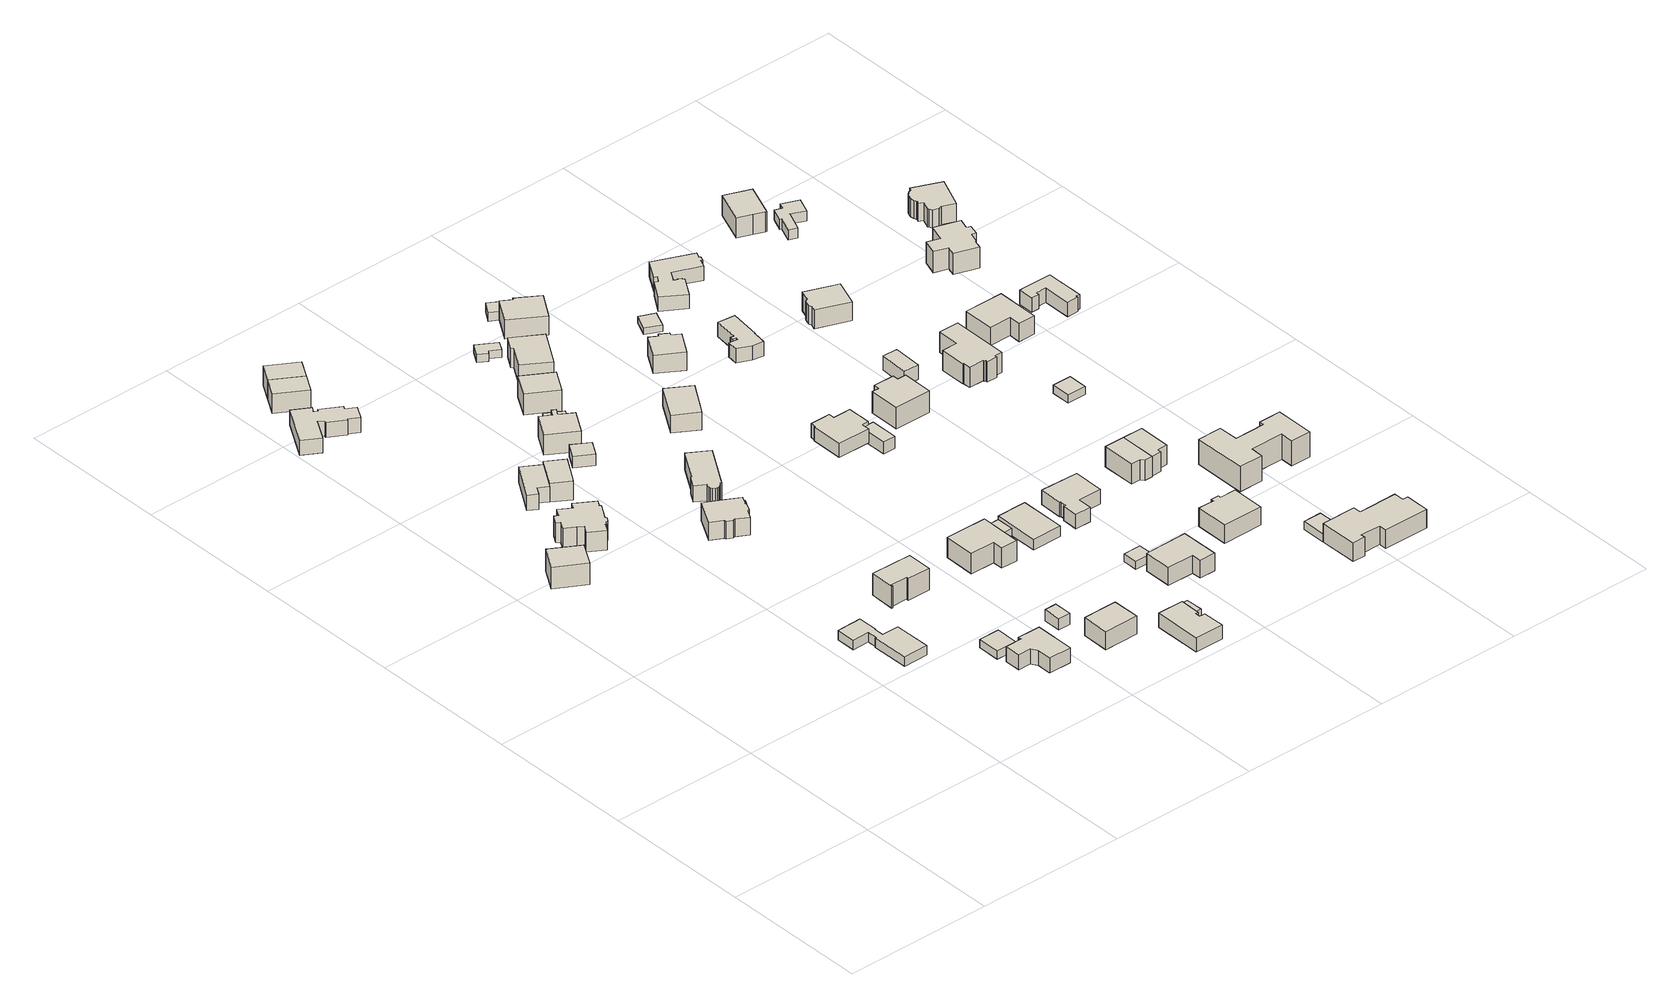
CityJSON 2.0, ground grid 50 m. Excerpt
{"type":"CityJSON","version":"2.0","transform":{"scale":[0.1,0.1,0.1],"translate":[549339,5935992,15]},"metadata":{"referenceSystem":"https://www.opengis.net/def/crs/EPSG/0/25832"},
"CityObjects":{
"building1":{"type":"Building","attributes":{"Gemeindeschluessel":"02200227","Geometrietyp2DReferenz":"3000","BezugspunktDach":"2000","function":"31001_1010","measuredHeight":9.89,"storeysAboveGround":1},"address":[{"country":"Germany","locality":"Hamburg","thoroughfareNumber":"40","thoroughfareName":"Horandstieg","postcode":"22559"}],"geometry":[{"type":"Solid","lod":"1","boundaries":[[[[0,1,2,3]],[[4,5,6,7]],[[2,4,7,3]],[[1,5,4,2]],[[0,6,5,1]],[[3,7,6,0]]]]}]},
"building2":{"type":"Building","attributes":{"Gemeindeschluessel":"02200227","Geometrietyp2DReferenz":"3000","BezugspunktDach":"2000","function":"31001_1010","measuredHeight":4.08,"storeysAboveGround":1},"address":[{"country":"Germany","locality":"Hamburg","thoroughfareNumber":"293","thoroughfareName":"Tinsdaler Kirchenweg","postcode":"22559"}],"geometry":[{"type":"Solid","lod":"1","boundaries":[[[[8,9,10,11,12,13,14,15,16,17,18,19]],[[20,21,22,23,24,25,26,27,28,29,30,31]],[[18,20,31,19]],[[17,21,20,18]],[[16,22,21,17]],[[15,23,22,16]],[[14,24,23,15]],[[13,25,24,14]],[[12,26,25,13]],[[11,27,26,12]],[[10,28,27,11]],[[9,29,28,10]],[[8,30,29,9]],[[19,31,30,8]]]]}]},
"building3":{"type":"Building","attributes":{"Gemeindeschluessel":"02200227","Geometrietyp2DReferenz":"3000","BezugspunktDach":"2000","function":"31001_1010","measuredHeight":8.85,"storeysAboveGround":1},"address":[{"country":"Germany","locality":"Hamburg","thoroughfareNumber":"38","thoroughfareName":"Horandstieg","postcode":"22559"}],"geometry":[{"type":"Solid","lod":"1","boundaries":[[[[32,33,34,35,36,37,38,39,40,41,42,43,44,45,46,47,48,49,50,51,52]],[[53,54,55,56,57,58,59,60,61,62,63,64,65,66,67,68,69,70,71,72,73]],[[51,53,73,52]],[[50,54,53,51]],[[49,55,54,50]],[[48,56,55,49]],[[47,57,56,48]],[[46,58,57,47]],[[45,59,58,46]],[[44,60,59,45]],[[43,61,60,44]],[[42,62,61,43]],[[41,63,62,42]],[[40,64,63,41]],[[39,65,64,40]],[[38,66,65,39]],[[37,67,66,38]],[[36,68,67,37]],[[35,69,68,36]],[[34,70,69,35]],[[33,71,70,34]],[[32,72,71,33]],[[52,73,72,32]]]]}]},
"building4":{"type":"Building","attributes":{"Gemeindeschluessel":"02200227","Geometrietyp2DReferenz":"3000","BezugspunktDach":"2000","function":"31001_1100","measuredHeight":6.31,"storeysAboveGround":1},"address":[{"country":"Germany","locality":"Hamburg","thoroughfareNumber":"12","thoroughfareName":"Hildeweg","postcode":"22559"}],"geometry":[{"type":"Solid","lod":"1","boundaries":[[[[74,75,76,77,78,79,80,81,82,83,84,85,86,87,88,89]],[[90,91,92,93,94,95,96,97,98,99,100,101,102,103,104,105]],[[88,90,105,89]],[[87,91,90,88]],[[86,92,91,87]],[[85,93,92,86]],[[84,94,93,85]],[[83,95,94,84]],[[82,96,95,83]],[[81,97,96,82]],[[80,98,97,81]],[[79,99,98,80]],[[78,100,99,79]],[[77,101,100,78]],[[76,102,101,77]],[[75,103,102,76]],[[74,104,103,75]],[[89,105,104,74]]]]}]},
"building5":{"type":"Building","attributes":{"Gemeindeschluessel":"02200227","Geometrietyp2DReferenz":"3000","BezugspunktDach":"2000","function":"31001_1010","measuredHeight":8.69,"storeysAboveGround":1},"address":[{"country":"Germany","locality":"Hamburg","thoroughfareNumber":"36b","thoroughfareName":"Horandstieg","postcode":"22559"}],"geometry":[{"type":"Solid","lod":"1","boundaries":[[[[106,107,108,109,110,111]],[[112,113,114,115,116,117]],[[110,112,117,111]],[[109,113,112,110]],[[108,114,113,109]],[[107,115,114,108]],[[106,116,115,107]],[[111,117,116,106]]]]}]},
"building6":{"type":"Building","attributes":{"Gemeindeschluessel":"02200227","Geometrietyp2DReferenz":"3000","BezugspunktDach":"2000","function":"31001_1010","measuredHeight":8.95,"storeysAboveGround":1},"address":[{"country":"Germany","locality":"Hamburg","thoroughfareNumber":"14a","thoroughfareName":"Hildeweg","postcode":"22559"}],"geometry":[{"type":"Solid","lod":"1","boundaries":[[[[118,119,120,121]],[[122,123,124,125]],[[120,122,125,121]],[[119,123,122,120]],[[118,124,123,119]],[[121,125,124,118]]]]}]},
"building7":{"type":"Building","attributes":{"Gemeindeschluessel":"02200227","Geometrietyp2DReferenz":"3000","BezugspunktDach":"2000","function":"31001_1010","measuredHeight":8.53,"storeysAboveGround":1},"address":[{"country":"Germany","locality":"Hamburg","thoroughfareNumber":"36a","thoroughfareName":"Horandstieg","postcode":"22559"}],"geometry":[{"type":"Solid","lod":"1","boundaries":[[[[126,127,128,129]],[[130,131,132,133]],[[128,130,133,129]],[[127,131,130,128]],[[126,132,131,127]],[[129,133,132,126]]]]}]},
"building8":{"type":"Building","attributes":{"Gemeindeschluessel":"02200227","Geometrietyp2DReferenz":"3000","BezugspunktDach":"2000","function":"31001_1100","measuredHeight":6.14,"storeysAboveGround":1},"address":[{"country":"Germany","locality":"Hamburg","thoroughfareNumber":"291b","thoroughfareName":"Tinsdaler Kirchenweg","postcode":"22559"}],"geometry":[{"type":"Solid","lod":"1","boundaries":[[[[134,135,136,137,138,139,140,141,142]],[[143,144,145,146,147,148,149,150,151]],[[141,143,151,142]],[[140,144,143,141]],[[139,145,144,140]],[[138,146,145,139]],[[137,147,146,138]],[[136,148,147,137]],[[135,149,148,136]],[[134,150,149,135]],[[142,151,150,134]]]]}]},
"building9":{"type":"Building","attributes":{"Gemeindeschluessel":"02200227","Geometrietyp2DReferenz":"3000","BezugspunktDach":"2000","function":"31001_2460","measuredHeight":2.75,"storeysAboveGround":1},"address":[{"country":"Germany","locality":"Hamburg","thoroughfareName":"Tinsdaler Kirchenweg","postcode":"22559"}],"geometry":[{"type":"Solid","lod":"1","boundaries":[[[[152,153,154,155]],[[156,157,158,159]],[[154,156,159,155]],[[153,157,156,154]],[[152,158,157,153]],[[155,159,158,152]]]]}]},
"building10":{"type":"Building","attributes":{"Gemeindeschluessel":"02200227","Geometrietyp2DReferenz":"3000","BezugspunktDach":"2000","function":"31001_1010","measuredHeight":9.01,"storeysAboveGround":1},"address":[{"country":"Germany","locality":"Hamburg","thoroughfareNumber":"14b","thoroughfareName":"Hildeweg","postcode":"22559"}],"geometry":[{"type":"Solid","lod":"1","boundaries":[[[[160,161,162,163]],[[125,124,164,165]],[[162,125,165,163]],[[161,124,125,162]],[[160,164,124,161]],[[163,165,164,160]]]]}]},
"building11":{"type":"Building","attributes":{"Gemeindeschluessel":"02200227","Geometrietyp2DReferenz":"3000","BezugspunktDach":"2000","function":"31001_1100","measuredHeight":8.12,"storeysAboveGround":1},"address":[{"country":"Germany","locality":"Hamburg","thoroughfareNumber":"41","thoroughfareName":"Horandstieg","postcode":"22559"}],"geometry":[{"type":"Solid","lod":"1","boundaries":[[[[166,167,168,169,170,171,172,173,174,175,176,177,178,179]],[[180,181,182,183,184,185,186,187,188,189,190,191,192,193]],[[178,180,193,179]],[[177,181,180,178]],[[176,182,181,177]],[[175,183,182,176]],[[174,184,183,175]],[[173,185,184,174]],[[172,186,185,173]],[[171,187,186,172]],[[170,188,187,171]],[[169,189,188,170]],[[168,190,189,169]],[[167,191,190,168]],[[166,192,191,167]],[[179,193,192,166]]]]}]},
"building12":{"type":"Building","attributes":{"Gemeindeschluessel":"02200227","Geometrietyp2DReferenz":"3000","BezugspunktDach":"2000","function":"31001_1010","measuredHeight":9.55,"storeysAboveGround":1},"address":[{"country":"Germany","locality":"Hamburg","thoroughfareNumber":"291","thoroughfareName":"Tinsdaler Kirchenweg","postcode":"22559"}],"geometry":[{"type":"Solid","lod":"1","boundaries":[[[[194,195,196,197,198,199,200,201]],[[202,203,204,205,206,207,208,209]],[[200,202,209,201]],[[199,203,202,200]],[[198,204,203,199]],[[197,205,204,198]],[[196,206,205,197]],[[195,207,206,196]],[[194,208,207,195]],[[201,209,208,194]]]]}]},
"building13":{"type":"Building","attributes":{"Gemeindeschluessel":"02200227","Geometrietyp2DReferenz":"3000","BezugspunktDach":"2000","function":"31001_2460","measuredHeight":5.37,"storeysAboveGround":1},"address":[{"country":"Germany","locality":"Hamburg","thoroughfareName":"Horandstieg","postcode":"22559"}],"geometry":[{"type":"Solid","lod":"1","boundaries":[[[[210,211,212,213]],[[214,215,216,217]],[[212,214,217,213]],[[211,215,214,212]],[[210,216,215,211]],[[213,217,216,210]]]]}]},
"building14":{"type":"Building","attributes":{"Gemeindeschluessel":"02200227","Geometrietyp2DReferenz":"3000","BezugspunktDach":"2000","function":"31001_2460","measuredHeight":2.84,"storeysAboveGround":1},"address":[{"country":"Germany","locality":"Hamburg","thoroughfareName":"Horandstieg","postcode":"22559"}],"geometry":[{"type":"Solid","lod":"1","boundaries":[[[[218,219,220,221,222,223]],[[224,225,226,227,228,229]],[[222,224,229,223]],[[221,225,224,222]],[[220,226,225,221]],[[219,227,226,220]],[[218,228,227,219]],[[223,229,228,218]]]]}]},
"building15":{"type":"Building","attributes":{"Gemeindeschluessel":"02200227","Geometrietyp2DReferenz":"3000","BezugspunktDach":"2000","function":"31001_1010","measuredHeight":7.74,"storeysAboveGround":1},"address":[{"country":"Germany","locality":"Hamburg","thoroughfareNumber":"34","thoroughfareName":"Horandstieg","postcode":"22559"}],"geometry":[{"type":"Solid","lod":"1","boundaries":[[[[230,231,232,233,234,235,236,237]],[[238,239,240,241,242,243,244,245]],[[236,238,245,237]],[[235,239,238,236]],[[234,240,239,235]],[[233,241,240,234]],[[232,242,241,233]],[[231,243,242,232]],[[230,244,243,231]],[[237,245,244,230]]]]}]},
"building16":{"type":"Building","attributes":{"Gemeindeschluessel":"02200227","Geometrietyp2DReferenz":"3000","BezugspunktDach":"2000","function":"31001_2460","measuredHeight":4.93,"storeysAboveGround":1},"address":[{"country":"Germany","locality":"Hamburg","thoroughfareName":"Tinsdaler Kirchenweg","postcode":"22559"}],"geometry":[{"type":"Solid","lod":"1","boundaries":[[[[246,247,248,249]],[[250,251,252,253]],[[248,250,253,249]],[[247,251,250,248]],[[246,252,251,247]],[[249,253,252,246]]]]}]},
"building17":{"type":"Building","attributes":{"Gemeindeschluessel":"02200227","Geometrietyp2DReferenz":"3000","BezugspunktDach":"2000","function":"31001_1010","measuredHeight":8.73,"storeysAboveGround":1},"address":[{"country":"Germany","locality":"Hamburg","thoroughfareNumber":"289a","thoroughfareName":"Tinsdaler Kirchenweg","postcode":"22559"}],"geometry":[{"type":"Solid","lod":"1","boundaries":[[[[254,255,256,257]],[[258,259,260,261]],[[256,258,261,257]],[[255,259,258,256]],[[254,260,259,255]],[[257,261,260,254]]]]}]},
"building18":{"type":"Building","attributes":{"Gemeindeschluessel":"02200227","Geometrietyp2DReferenz":"3000","BezugspunktDach":"2000","function":"31001_1010","measuredHeight":7.49,"storeysAboveGround":1},"address":[{"country":"Germany","locality":"Hamburg","thoroughfareNumber":"39","thoroughfareName":"Horandstieg","postcode":"22559"}],"geometry":[{"type":"Solid","lod":"1","boundaries":[[[[262,263,264,265,266,267,268,269,270,271,272,273,274,275,276,277,278]],[[279,280,281,282,283,284,285,286,287,288,289,290,291,292,293,294,295]],[[277,279,295,278]],[[276,280,279,277]],[[275,281,280,276]],[[274,282,281,275]],[[273,283,282,274]],[[272,284,283,273]],[[271,285,284,272]],[[270,286,285,271]],[[269,287,286,270]],[[268,288,287,269]],[[267,289,288,268]],[[266,290,289,267]],[[265,291,290,266]],[[264,292,291,265]],[[263,293,292,264]],[[262,294,293,263]],[[278,295,294,262]]]]}]},
"building19":{"type":"Building","attributes":{"Gemeindeschluessel":"02200227","Geometrietyp2DReferenz":"3000","BezugspunktDach":"2000","function":"31001_2460","measuredHeight":2.82,"storeysAboveGround":1},"address":[{"country":"Germany","locality":"Hamburg","thoroughfareName":"Horandstieg","postcode":"22559"}],"geometry":[{"type":"Solid","lod":"1","boundaries":[[[[296,297,298,299]],[[300,301,302,303]],[[298,300,303,299]],[[297,301,300,298]],[[296,302,301,297]],[[299,303,302,296]]]]}]},
"building20":{"type":"Building","attributes":{"Gemeindeschluessel":"02200227","Geometrietyp2DReferenz":"3000","BezugspunktDach":"2000","function":"31001_1010","measuredHeight":9.46,"storeysAboveGround":1},"address":[{"country":"Germany","locality":"Hamburg","thoroughfareNumber":"32","thoroughfareName":"Horandstieg","postcode":"22559"}],"geometry":[{"type":"Solid","lod":"1","boundaries":[[[[304,305,306,307]],[[308,309,310,311]],[[306,308,311,307]],[[305,309,308,306]],[[304,310,309,305]],[[307,311,310,304]]]]}]},
"building21":{"type":"Building","attributes":{"Gemeindeschluessel":"02200227","Geometrietyp2DReferenz":"3000","BezugspunktDach":"2000","function":"31001_1010","measuredHeight":6.3,"storeysAboveGround":1},"address":[{"country":"Germany","locality":"Hamburg","thoroughfareNumber":"287","thoroughfareName":"Tinsdaler Kirchenweg","postcode":"22559"}],"geometry":[{"type":"Solid","lod":"1","boundaries":[[[[312,313,314,315,316,317,318,319]],[[320,321,322,323,324,325,326,327]],[[318,320,327,319]],[[317,321,320,318]],[[316,322,321,317]],[[315,323,322,316]],[[314,324,323,315]],[[313,325,324,314]],[[312,326,325,313]],[[319,327,326,312]]]]}]},
"building22":{"type":"Building","attributes":{"Gemeindeschluessel":"02200227","Geometrietyp2DReferenz":"3000","BezugspunktDach":"2000","function":"31001_1010","measuredHeight":8.68,"storeysAboveGround":1},"address":[{"country":"Germany","locality":"Hamburg","thoroughfareNumber":"289","thoroughfareName":"Tinsdaler Kirchenweg","postcode":"22559"}],"geometry":[{"type":"Solid","lod":"1","boundaries":[[[[328,329,330,331,332,333]],[[334,335,336,337,338,339]],[[332,334,339,333]],[[331,335,334,332]],[[330,336,335,331]],[[329,337,336,330]],[[328,338,337,329]],[[333,339,338,328]]]]}]},
"building23":{"type":"Building","attributes":{"Geometrietyp2DReferenz":"3000","Gemeindeschluessel":"02200227","BezugspunktDach":"2000","function":"31001_2460","measuredHeight":2.36,"storeysAboveGround":1},"address":[{"country":"Germany","locality":"Hamburg","thoroughfareName":"Tinsdaler Kirchenweg","postcode":"22559"}],"geometry":[{"type":"Solid","lod":"1","boundaries":[[[[340,341,342,343]],[[344,345,346,347]],[[342,344,347,343]],[[341,345,344,342]],[[340,346,345,341]],[[343,347,346,340]]]]}]},
"building24":{"type":"Building","attributes":{"Gemeindeschluessel":"02200227","Geometrietyp2DReferenz":"3000","BezugspunktDach":"2000","function":"31001_2460","measuredHeight":2.72,"storeysAboveGround":1},"address":[{"country":"Germany","locality":"Hamburg","thoroughfareName":"Horandstieg","postcode":"22559"}],"geometry":[{"type":"Solid","lod":"1","boundaries":[[[[348,349,350,351,352,353]],[[354,355,356,357,358,359]],[[352,354,359,353]],[[351,355,354,352]],[[350,356,355,351]],[[349,357,356,350]],[[348,358,357,349]],[[353,359,358,348]]]]}]},
"building25":{"type":"Building","attributes":{"Gemeindeschluessel":"02200227","Geometrietyp2DReferenz":"3000","BezugspunktDach":"2000","function":"31001_1010","measuredHeight":8.46,"storeysAboveGround":1},"address":[{"country":"Germany","locality":"Hamburg","thoroughfareNumber":"30","thoroughfareName":"Horandstieg","postcode":"22559"}],"geometry":[{"type":"Solid","lod":"1","boundaries":[[[[360,361,362,363,364,365]],[[366,367,368,369,370,371]],[[364,366,371,365]],[[363,367,366,364]],[[362,368,367,363]],[[361,369,368,362]],[[360,370,369,361]],[[365,371,370,360]]]]}]},
"building26":{"type":"Building","attributes":{"Gemeindeschluessel":"02200227","Geometrietyp2DReferenz":"3000","BezugspunktDach":"2000","function":"31001_1010","measuredHeight":6.75,"storeysAboveGround":2},"address":[{"country":"Germany","locality":"Hamburg","thoroughfareNumber":"35","thoroughfareName":"Horandstieg","postcode":"22559"}],"geometry":[{"type":"Solid","lod":"1","boundaries":[[[[372,373,374,375]],[[376,377,378,379]],[[374,376,379,375]],[[373,377,376,374]],[[372,378,377,373]],[[375,379,378,372]]]]}]},
"building27":{"type":"Building","attributes":{"Gemeindeschluessel":"02200227","Geometrietyp2DReferenz":"3000","BezugspunktDach":"2000","function":"31001_2460","measuredHeight":2.38,"storeysAboveGround":1},"address":[{"country":"Germany","locality":"Hamburg","thoroughfareName":"Tinsdaler Kirchenweg","postcode":"22559"}],"geometry":[{"type":"Solid","lod":"1","boundaries":[[[[380,381,382,383]],[[384,385,386,387]],[[382,384,387,383]],[[381,385,384,382]],[[380,386,385,381]],[[383,387,386,380]]]]}]},
"building28":{"type":"Building","attributes":{"Gemeindeschluessel":"02200227","Geometrietyp2DReferenz":"3000","BezugspunktDach":"2000","function":"31001_1010","measuredHeight":3.69,"storeysAboveGround":1},"address":[{"country":"Germany","locality":"Hamburg","thoroughfareNumber":"287a","thoroughfareName":"Tinsdaler Kirchenweg","postcode":"22559"}],"geometry":[{"type":"Solid","lod":"1","boundaries":[[[[388,389,390,391]],[[392,393,394,395]],[[390,392,395,391]],[[389,393,392,390]],[[388,394,393,389]],[[391,395,394,388]]]]}]},
"building29":{"type":"Building","attributes":{"Gemeindeschluessel":"02200227","Geometrietyp2DReferenz":"3000","BezugspunktDach":"2000","function":"31001_2460","measuredHeight":2.63,"storeysAboveGround":1},"address":[{"country":"Germany","locality":"Hamburg","thoroughfareName":"Tinsdaler Kirchenweg","postcode":"22559"}],"geometry":[{"type":"Solid","lod":"1","boundaries":[[[[396,397,398,399]],[[400,401,402,403]],[[398,400,403,399]],[[397,401,400,398]],[[396,402,401,397]],[[399,403,402,396]]]]}]},
"building30":{"type":"Building","attributes":{"Gemeindeschluessel":"02200227","Geometrietyp2DReferenz":"3000","BezugspunktDach":"2000","function":"31001_1010","measuredHeight":7.88,"storeysAboveGround":1},"address":[{"country":"Germany","locality":"Hamburg","thoroughfareNumber":"285","thoroughfareName":"Tinsdaler Kirchenweg","postcode":"22559"}],"geometry":[{"type":"Solid","lod":"1","boundaries":[[[[404,405,406,407,408,409]],[[410,411,412,413,414,415]],[[408,410,415,409]],[[407,411,410,408]],[[406,412,411,407]],[[405,413,412,406]],[[404,414,413,405]],[[409,415,414,404]]]]}]},
"building31":{"type":"Building","attributes":{"Gemeindeschluessel":"02200227","Geometrietyp2DReferenz":"3000","BezugspunktDach":"2000","function":"31001_1100","measuredHeight":8.73,"storeysAboveGround":1},"address":[{"country":"Germany","locality":"Hamburg","thoroughfareNumber":"28","thoroughfareName":"Horandstieg","postcode":"22559"}],"geometry":[{"type":"Solid","lod":"1","boundaries":[[[[416,417,418,419,420,421]],[[422,423,424,425,426,427]],[[420,422,427,421]],[[419,423,422,420]],[[418,424,423,419]],[[417,425,424,418]],[[416,426,425,417]],[[421,427,426,416]]]]}]},
"building32":{"type":"Building","attributes":{"Gemeindeschluessel":"02200227","Geometrietyp2DReferenz":"3000","BezugspunktDach":"2000","function":"31001_2460","measuredHeight":3.37,"storeysAboveGround":1},"address":[{"country":"Germany","locality":"Hamburg","thoroughfareName":"Horandstieg","postcode":"22559"}],"geometry":[{"type":"Solid","lod":"1","boundaries":[[[[428,429,430,431,432,433]],[[434,435,436,437,438,439]],[[432,434,439,433]],[[431,435,434,432]],[[430,436,435,431]],[[429,437,436,430]],[[428,438,437,429]],[[433,439,438,428]]]]}]},
"building33":{"type":"Building","attributes":{"Gemeindeschluessel":"02200227","Geometrietyp2DReferenz":"3000","BezugspunktDach":"2000","function":"31001_1100","measuredHeight":6.71,"storeysAboveGround":1},"address":[{"country":"Germany","locality":"Hamburg","thoroughfareNumber":"286","thoroughfareName":"Tinsdaler Kirchenweg","postcode":"22559"}],"geometry":[{"type":"Solid","lod":"1","boundaries":[[[[440,441,442,443,444,445,446,447,448,449]],[[450,451,452,453,454,455,456,457,458,459]],[[448,450,459,449]],[[447,451,450,448]],[[446,452,451,447]],[[445,453,452,446]],[[444,454,453,445]],[[443,455,454,444]],[[442,456,455,443]],[[441,457,456,442]],[[440,458,457,441]],[[449,459,458,440]]]]}]},
"building34":{"type":"Building","attributes":{"Gemeindeschluessel":"02200227","Geometrietyp2DReferenz":"3000","BezugspunktDach":"2000","function":"31001_2460","measuredHeight":4.21,"storeysAboveGround":1},"address":[{"country":"Germany","locality":"Hamburg","thoroughfareName":"Tinsdaler Kirchenweg","postcode":"22559"}],"geometry":[{"type":"Solid","lod":"1","boundaries":[[[[460,461,462,463,464]],[[465,466,467,468,469]],[[463,465,469,464]],[[462,466,465,463]],[[461,467,466,462]],[[460,468,467,461]],[[464,469,468,460]]]]}]},
"building35":{"type":"Building","attributes":{"Gemeindeschluessel":"02200227","Geometrietyp2DReferenz":"3000","BezugspunktDach":"2000","function":"31001_1010","measuredHeight":8.55,"storeysAboveGround":1},"address":[{"country":"Germany","locality":"Hamburg","thoroughfareNumber":"33a","thoroughfareName":"Horandstieg","postcode":"22559"}],"geometry":[{"type":"Solid","lod":"1","boundaries":[[[[470,471,472,473,474,475,476,477]],[[478,479,480,481,482,483,484,485]],[[476,478,485,477]],[[475,479,478,476]],[[474,480,479,475]],[[473,481,480,474]],[[472,482,481,473]],[[471,483,482,472]],[[470,484,483,471]],[[477,485,484,470]]]]}]},
"building36":{"type":"Building","attributes":{"Gemeindeschluessel":"02200227","Geometrietyp2DReferenz":"3000","BezugspunktDach":"2000","function":"31001_1010","measuredHeight":6.58,"storeysAboveGround":2},"address":[{"country":"Germany","locality":"Hamburg","thoroughfareNumber":"285a","thoroughfareName":"Tinsdaler Kirchenweg","postcode":"22559"}],"geometry":[{"type":"Solid","lod":"1","boundaries":[[[[486,487,488,489,490,491,492,493,494,495]],[[496,497,498,499,500,501,502,503,504,505]],[[494,496,505,495]],[[493,497,496,494]],[[492,498,497,493]],[[491,499,498,492]],[[490,500,499,491]],[[489,501,500,490]],[[488,502,501,489]],[[487,503,502,488]],[[486,504,503,487]],[[495,505,504,486]]]]}]},
"building37":{"type":"Building","attributes":{"Gemeindeschluessel":"02200227","Geometrietyp2DReferenz":"3000","BezugspunktDach":"2000","function":"31001_2460","measuredHeight":2.31,"storeysAboveGround":1},"address":[{"country":"Germany","locality":"Hamburg","thoroughfareName":"Horandstieg","postcode":"22559"}],"geometry":[{"type":"Solid","lod":"1","boundaries":[[[[506,507,508,509]],[[510,511,512,513]],[[508,510,513,509]],[[507,511,510,508]],[[506,512,511,507]],[[509,513,512,506]]]]}]},
"building38":{"type":"Building","attributes":{"Gemeindeschluessel":"02200227","Geometrietyp2DReferenz":"3000","BezugspunktDach":"2000","function":"31001_1010","measuredHeight":9.5,"storeysAboveGround":1},"address":[{"country":"Germany","locality":"Hamburg","thoroughfareNumber":"284","thoroughfareName":"Tinsdaler Kirchenweg","postcode":"22559"}],"geometry":[{"type":"Solid","lod":"1","boundaries":[[[[514,515,516,517,518,519,520,521]],[[522,523,524,525,526,527,528,529]],[[520,522,529,521]],[[519,523,522,520]],[[518,524,523,519]],[[517,525,524,518]],[[516,526,525,517]],[[515,527,526,516]],[[514,528,527,515]],[[521,529,528,514]]]]}]},
"building39":{"type":"Building","attributes":{"Gemeindeschluessel":"02200227","Geometrietyp2DReferenz":"3000","BezugspunktDach":"2000","function":"31001_1010","measuredHeight":9.15,"storeysAboveGround":1},"address":[{"country":"Germany","locality":"Hamburg","thoroughfareNumber":"283c","thoroughfareName":"Tinsdaler Kirchenweg","postcode":"22559"}],"geometry":[{"type":"Solid","lod":"1","boundaries":[[[[530,531,532,533,534,535,536,537]],[[538,539,540,541,542,543,544,545]],[[536,538,545,537]],[[535,539,538,536]],[[534,540,539,535]],[[533,541,540,534]],[[532,542,541,533]],[[531,543,542,532]],[[530,544,543,531]],[[537,545,544,530]]]]}]},
"building40":{"type":"Building","attributes":{"Gemeindeschluessel":"02200227","Geometrietyp2DReferenz":"3000","BezugspunktDach":"2000","function":"31001_1010","measuredHeight":6.55,"storeysAboveGround":1},"address":[{"country":"Germany","locality":"Hamburg","thoroughfareNumber":"33","thoroughfareName":"Horandstieg","postcode":"22559"}],"geometry":[{"type":"Solid","lod":"1","boundaries":[[[[546,547,548,549,550,551,552,553,554,555,556,557,558]],[[559,560,561,562,563,564,565,566,567,568,569,570,571]],[[557,559,571,558]],[[556,560,559,557]],[[555,561,560,556]],[[554,562,561,555]],[[553,563,562,554]],[[552,564,563,553]],[[551,565,564,552]],[[550,566,565,551]],[[549,567,566,550]],[[548,568,567,549]],[[547,569,568,548]],[[546,570,569,547]],[[558,571,570,546]]]]}]},
"building41":{"type":"Building","attributes":{"Gemeindeschluessel":"02200227","Geometrietyp2DReferenz":"3000","BezugspunktDach":"2000","function":"31001_1010","measuredHeight":9.9,"storeysAboveGround":1},"address":[{"country":"Germany","locality":"Hamburg","thoroughfareNumber":"283b","thoroughfareName":"Tinsdaler Kirchenweg","postcode":"22559"}],"geometry":[{"type":"Solid","lod":"1","boundaries":[[[[572,573,574,575,576,577]],[[578,579,580,581,582,583]],[[576,578,583,577]],[[575,579,578,576]],[[574,580,579,575]],[[573,581,580,574]],[[572,582,581,573]],[[577,583,582,572]]]]}]},
"building42":{"type":"Building","attributes":{"Gemeindeschluessel":"02200227","Geometrietyp2DReferenz":"3000","BezugspunktDach":"2000","function":"31001_2460","measuredHeight":2.81,"storeysAboveGround":1},"address":[{"country":"Germany","locality":"Hamburg","thoroughfareName":"Tinsdaler Kirchenweg","postcode":"22559"}],"geometry":[{"type":"Solid","lod":"1","boundaries":[[[[584,585,586,587]],[[588,589,590,591]],[[586,588,591,587]],[[585,589,588,586]],[[584,590,589,585]],[[587,591,590,584]]]]}]},
"building43":{"type":"Building","attributes":{"Gemeindeschluessel":"02200227","Geometrietyp2DReferenz":"3000","BezugspunktDach":"2000","function":"31001_1010","measuredHeight":9.69,"storeysAboveGround":1},"address":[{"country":"Germany","locality":"Hamburg","thoroughfareNumber":"283a","thoroughfareName":"Tinsdaler Kirchenweg","postcode":"22559"}],"geometry":[{"type":"Solid","lod":"1","boundaries":[[[[592,593,594,595,596,597]],[[598,599,600,601,581,580]],[[596,598,580,597]],[[595,599,598,596]],[[594,600,599,595]],[[593,601,600,594]],[[592,581,601,593]],[[597,580,581,592]]]]}]},
"building44":{"type":"Building","attributes":{"Gemeindeschluessel":"02200227","Geometrietyp2DReferenz":"3000","BezugspunktDach":"2000","function":"31001_2460","measuredHeight":6.44,"storeysAboveGround":1},"address":[{"country":"Germany","locality":"Hamburg","thoroughfareName":"Tinsdaler Kirchenweg","postcode":"22559"}],"geometry":[{"type":"Solid","lod":"1","boundaries":[[[[602,603,604,605]],[[606,607,608,609]],[[604,606,609,605]],[[603,607,606,604]],[[602,608,607,603]],[[605,609,608,602]]]]}]},
"building45":{"type":"Building","attributes":{"Gemeindeschluessel":"02200227","Geometrietyp2DReferenz":"3000","BezugspunktDach":"2000","function":"31001_1100","measuredHeight":9.85,"storeysAboveGround":1},"address":[{"country":"Germany","locality":"Hamburg","thoroughfareNumber":"279","thoroughfareName":"Tinsdaler Kirchenweg","postcode":"22559"}],"geometry":[{"type":"Solid","lod":"1","boundaries":[[[[610,611,612,613,614,586,615,616,617,618,619,620]],[[621,622,623,624,625,626,627,628,629,630,631,632]],[[619,621,632,620]],[[618,622,621,619]],[[617,623,622,618]],[[616,624,623,617]],[[615,625,624,616]],[[586,626,625,615]],[[614,627,626,586]],[[613,628,627,614]],[[612,629,628,613]],[[611,630,629,612]],[[610,631,630,611]],[[620,632,631,610]]]]}]},
"building46":{"type":"Building","attributes":{"Gemeindeschluessel":"02200227","Geometrietyp2DReferenz":"3000","BezugspunktDach":"2000","function":"31001_1010","measuredHeight":4.94,"storeysAboveGround":1},"address":[{"country":"Germany","locality":"Hamburg","thoroughfareNumber":"29","thoroughfareName":"Horandstieg","postcode":"22559"}],"geometry":[{"type":"Solid","lod":"1","boundaries":[[[[633,634,635,636,637,638,639,640,641,642,643,644,645,646,647,648,649,650,651,652]],[[653,654,655,656,657,658,659,660,661,662,663,664,665,666,667,668,669,670,671,672]],[[651,653,672,652]],[[650,654,653,651]],[[649,655,654,650]],[[648,656,655,649]],[[647,657,656,648]],[[646,658,657,647]],[[645,659,658,646]],[[644,660,659,645]],[[643,661,660,644]],[[642,662,661,643]],[[641,663,662,642]],[[640,664,663,641]],[[639,665,664,640]],[[638,666,665,639]],[[637,667,666,638]],[[636,668,667,637]],[[635,669,668,636]],[[634,670,669,635]],[[633,671,670,634]],[[652,672,671,633]]]]}]},
"building47":{"type":"Building","attributes":{"Gemeindeschluessel":"02200227","Geometrietyp2DReferenz":"3000","BezugspunktDach":"2000","function":"31001_1010","measuredHeight":8.53,"storeysAboveGround":1},"address":[{"country":"Germany","locality":"Hamburg","thoroughfareNumber":"31","thoroughfareName":"Horandstieg","postcode":"22559"}],"geometry":[{"type":"Solid","lod":"1","boundaries":[[[[673,674,675,676,677,678,679,680]],[[681,682,683,684,685,686,687,688]],[[679,681,688,680]],[[678,682,681,679]],[[677,683,682,678]],[[676,684,683,677]],[[675,685,684,676]],[[674,686,685,675]],[[673,687,686,674]],[[680,688,687,673]]]]}]},
"building48":{"type":"Building","attributes":{"Gemeindeschluessel":"02200227","Geometrietyp2DReferenz":"3000","BezugspunktDach":"2000","function":"31001_1010","measuredHeight":8.11,"storeysAboveGround":2},"address":[{"country":"Germany","locality":"Hamburg","thoroughfareNumber":"280","thoroughfareName":"Tinsdaler Kirchenweg","postcode":"22559"}],"geometry":[{"type":"Solid","lod":"1","boundaries":[[[[689,690,691,692,693,694,695,696,697,698,699,700,701,702]],[[703,704,705,706,707,708,709,710,711,712,713,714,715,716]],[[701,703,716,702]],[[700,704,703,701]],[[699,705,704,700]],[[698,706,705,699]],[[697,707,706,698]],[[696,708,707,697]],[[695,709,708,696]],[[694,710,709,695]],[[693,711,710,694]],[[692,712,711,693]],[[691,713,712,692]],[[690,714,713,691]],[[689,715,714,690]],[[702,716,715,689]]]]}]},
"building49":{"type":"Building","attributes":{"Gemeindeschluessel":"02200227","Geometrietyp2DReferenz":"3000","BezugspunktDach":"2000","function":"31001_1010","measuredHeight":9.77,"storeysAboveGround":1},"address":[{"country":"Germany","locality":"Hamburg","thoroughfareNumber":"281","thoroughfareName":"Tinsdaler Kirchenweg","postcode":"22559"}],"geometry":[{"type":"Solid","lod":"1","boundaries":[[[[717,718,719,720,721,722,723,724,725,726,727,728]],[[729,730,731,732,733,734,735,736,737,738,739,740]],[[727,729,740,728]],[[726,730,729,727]],[[725,731,730,726]],[[724,732,731,725]],[[723,733,732,724]],[[722,734,733,723]],[[721,735,734,722]],[[720,736,735,721]],[[719,737,736,720]],[[718,738,737,719]],[[717,739,738,718]],[[728,740,739,717]]]]}]},
"building50":{"type":"Building","attributes":{"Gemeindeschluessel":"02200227","Geometrietyp2DReferenz":"3000","BezugspunktDach":"2000","function":"31001_2460","measuredHeight":2.85,"storeysAboveGround":1},"address":[{"country":"Germany","locality":"Hamburg","thoroughfareName":"Tinsdaler Kirchenweg","postcode":"22559"}],"geometry":[{"type":"Solid","lod":"1","boundaries":[[[[741,742,743,744]],[[745,746,747,748]],[[743,745,748,744]],[[742,746,745,743]],[[741,747,746,742]],[[744,748,747,741]]]]}]},
"building51":{"type":"Building","attributes":{"Gemeindeschluessel":"02200227","Geometrietyp2DReferenz":"3000","BezugspunktDach":"2000","function":"31001_1010","measuredHeight":9.05,"storeysAboveGround":1},"address":[{"country":"Germany","locality":"Hamburg","thoroughfareNumber":"278","thoroughfareName":"Tinsdaler Kirchenweg","postcode":"22559"}],"geometry":[{"type":"Solid","lod":"1","boundaries":[[[[749,750,751,752,753,754]],[[755,756,757,758,759,760]],[[753,755,760,754]],[[752,756,755,753]],[[751,757,756,752]],[[750,758,757,751]],[[749,759,758,750]],[[754,760,759,749]]]]}]},
"building52":{"type":"Building","attributes":{"Gemeindeschluessel":"02200227","Geometrietyp2DReferenz":"3000","BezugspunktDach":"2000","function":"31001_1010","measuredHeight":7.68,"storeysAboveGround":1},"address":[{"country":"Germany","locality":"Hamburg","thoroughfareNumber":"27","thoroughfareName":"Horandstieg","postcode":"22559"}],"geometry":[{"type":"Solid","lod":"1","boundaries":[[[[761,762,763,764,765,766]],[[767,768,769,770,771,772]],[[765,767,772,766]],[[764,768,767,765]],[[763,769,768,764]],[[762,770,769,763]],[[761,771,770,762]],[[766,772,771,761]]]]}]},
"building53":{"type":"Building","attributes":{"Gemeindeschluessel":"02200227","Geometrietyp2DReferenz":"3000","BezugspunktDach":"2000","function":"31001_1010","measuredHeight":4.8,"storeysAboveGround":1},"address":[{"country":"Germany","locality":"Hamburg","thoroughfareName":"Horandstieg","postcode":"22559"}],"geometry":[{"type":"Solid","lod":"1","boundaries":[[[[773,774,775,776,777,778,779,780,781,782]],[[783,784,785,786,787,788,789,790,791,792]],[[781,783,792,782]],[[780,784,783,781]],[[779,785,784,780]],[[778,786,785,779]],[[777,787,786,778]],[[776,788,787,777]],[[775,789,788,776]],[[774,790,789,775]],[[773,791,790,774]],[[782,792,791,773]]]]}]},
"building54":{"type":"Building","attributes":{"Gemeindeschluessel":"02200227","Geometrietyp2DReferenz":"3000","BezugspunktDach":"2000","function":"31001_1010","measuredHeight":6.29,"storeysAboveGround":1},"address":[{"country":"Germany","locality":"Hamburg","thoroughfareNumber":"1a","thoroughfareName":"Gehlenkamp","postcode":"22559"}],"geometry":[{"type":"Solid","lod":"1","boundaries":[[[[793,794,795,796,797,798,799,800,801,802]],[[803,804,805,806,807,808,809,810,811,812]],[[801,803,812,802]],[[800,804,803,801]],[[799,805,804,800]],[[798,806,805,799]],[[797,807,806,798]],[[796,808,807,797]],[[795,809,808,796]],[[794,810,809,795]],[[793,811,810,794]],[[802,812,811,793]]]]}]},
"building55":{"type":"Building","attributes":{"Gemeindeschluessel":"02200227","Geometrietyp2DReferenz":"3000","BezugspunktDach":"2000","function":"31001_1010","measuredHeight":9.27,"storeysAboveGround":1},"address":[{"country":"Germany","locality":"Hamburg","thoroughfareNumber":"1","thoroughfareName":"Gehlenkamp","postcode":"22559"}],"geometry":[{"type":"Solid","lod":"1","boundaries":[[[[813,814,815,816,817,818,819,820,821,822,823,824,825,826]],[[827,828,829,830,831,832,833,834,835,836,837,838,839,840]],[[825,827,840,826]],[[824,828,827,825]],[[823,829,828,824]],[[822,830,829,823]],[[821,831,830,822]],[[820,832,831,821]],[[819,833,832,820]],[[818,834,833,819]],[[817,835,834,818]],[[816,836,835,817]],[[815,837,836,816]],[[814,838,837,815]],[[813,839,838,814]],[[826,840,839,813]]]]}]},
"building56":{"type":"Building","attributes":{"Gemeindeschluessel":"02200227","Geometrietyp2DReferenz":"3000","BezugspunktDach":"2000","function":"31001_1010","measuredHeight":6.33,"storeysAboveGround":1},"address":[{"country":"Germany","locality":"Hamburg","thoroughfareNumber":"3","thoroughfareName":"Gehlenkamp","postcode":"22559"}],"geometry":[{"type":"Solid","lod":"1","boundaries":[[[[841,842,843,844,845,846,847,848,849,850,851,852,853,854,855,856,857,858,859,860,861]],[[862,863,864,865,866,867,868,869,870,871,872,873,874,875,876,877,878,879,880,881,882]],[[860,862,882,861]],[[859,863,862,860]],[[858,864,863,859]],[[857,865,864,858]],[[856,866,865,857]],[[855,867,866,856]],[[854,868,867,855]],[[853,869,868,854]],[[852,870,869,853]],[[851,871,870,852]],[[850,872,871,851]],[[849,873,872,850]],[[848,874,873,849]],[[847,875,874,848]],[[846,876,875,847]],[[845,877,876,846]],[[844,878,877,845]],[[843,879,878,844]],[[842,880,879,843]],[[841,881,880,842]],[[861,882,881,841]]]]}]}
},
"vertices":[
[146,1542,19],[241,1485,19],[195,1408,19],[99,1464,19],[195,1408,94],[241,1485,94],[146,1542,94],[99,1464,94],
[601,647,15],[604,647,15],[604,680,15],[547,679,15],[547,744,15],[630,745,15],[631,680,15],[628,680,15],[628,646,15],[685,646,15],[686,522,15],[602,521,15],[686,522,48],[685,646,48],[628,646,48],[628,680,48],[631,680,48],[630,745,48],[547,744,48],[547,679,48],[604,680,48],[604,647,48],[601,647,48],[602,521,48],
[319,1570,8],[300,1582,8],[265,1604,8],[281,1630,8],[269,1638,8],[287,1666,8],[299,1659,8],[315,1685,8],[354,1660,8],[366,1679,8],[429,1639,8],[417,1620,8],[423,1617,8],[391,1567,8],[394,1559,8],[386,1548,8],[377,1546,8],[372,1537,8],[369,1539,8],[354,1514,8],[303,1546,8],[354,1514,77],[369,1539,77],[372,1537,77],[377,1546,77],[386,1548,77],[394,1559,77],[391,1567,77],[423,1617,77],[417,1620,77],[429,1639,77],[366,1679,77],[354,1660,77],[315,1685,77],[299,1659,77],[287,1666,77],[269,1638,77],[281,1630,77],[265,1604,77],[300,1582,77],[319,1570,77],[303,1546,77],
[177,2423,8],[122,2456,8],[126,2463,8],[107,2475,8],[66,2405,8],[9,2439,8],[86,2568,8],[142,2535,8],[132,2519,8],[143,2512,8],[148,2519,8],[212,2481,8],[206,2471,8],[239,2452,8],[213,2408,8],[180,2428,8],[213,2408,60],[239,2452,60],[206,2471,60],[212,2481,60],[148,2519,60],[143,2512,60],[132,2519,60],[142,2535,60],[86,2568,60],[9,2439,60],[66,2405,60],[107,2475,60],[126,2463,60],[122,2456,60],[177,2423,60],[180,2428,60],
[339,1798,28],[322,1771,28],[293,1789,28],[368,1909,28],[428,1871,28],[370,1778,28],[428,1871,81],[368,1909,81],[293,1789,81],[322,1771,81],[339,1798,81],[370,1778,81],
[218,2647,8],[182,2587,8],[87,2644,8],[123,2705,8],[87,2644,75],[182,2587,75],[218,2647,75],[123,2705,75],
[428,1871,27],[486,1835,27],[428,1742,27],[370,1778,27],[428,1742,92],[486,1835,92],[428,1871,92],[370,1778,92],
[876,213,28],[877,262,28],[864,281,28],[821,282,28],[821,336,28],[877,336,28],[877,347,28],[954,346,28],[953,212,28],[954,346,80],[877,347,80],[877,336,80],[821,336,80],[821,282,80],[864,281,80],[877,262,80],[876,213,80],[953,212,80],
[818,446,20],[888,445,20],[887,369,20],[817,370,20],[887,369,48],[888,445,48],[818,446,48],[817,370,48],
[254,2708,7],[218,2647,7],[123,2705,7],[159,2765,7],[254,2708,75],[159,2765,75],
[729,1341,22],[717,1318,22],[710,1316,22],[694,1288,22],[655,1310,22],[648,1308,22],[630,1317,22],[628,1324,22],[589,1345,22],[637,1433,22],[687,1406,22],[743,1375,22],[742,1373,22],[728,1347,22],[742,1373,83],[743,1375,83],[687,1406,83],[637,1433,83],[589,1345,83],[628,1324,83],[630,1317,83],[648,1308,83],[655,1310,83],[694,1288,83],[710,1316,83],[717,1318,83],[729,1341,83],[728,1347,83],
[773,766,9],[769,766,9],[771,851,9],[909,848,9],[908,763,9],[830,765,9],[831,772,9],[773,773,9],[831,772,84],[830,765,84],[908,763,84],[909,848,84],[771,851,84],[769,766,84],[773,766,84],[773,773,84],
[559,1908,28],[615,1874,28],[585,1825,28],[529,1859,28],[585,1825,69],[615,1874,69],[559,1908,69],[529,1859,69],
[702,1433,23],[771,1395,23],[755,1366,23],[742,1373,23],[743,1375,23],[687,1406,23],[743,1375,49],[742,1373,49],[755,1366,49],[771,1395,49],[702,1433,49],[687,1406,49],
[557,2040,28],[593,2018,28],[606,2038,28],[618,2031,28],[605,2011,28],[649,1983,28],[601,1905,28],[509,1962,28],[601,1905,98],[649,1983,98],[605,2011,98],[618,2031,98],[606,2038,98],[593,2018,98],[557,2040,98],[509,1962,98],
[1080,417,24],[1080,357,24],[1039,358,24],[1039,417,24],[1039,358,63],[1080,357,63],[1080,417,63],[1039,417,63],
[1071,284,29],[1186,284,29],[1187,192,29],[1070,192,29],[1187,192,91],[1186,284,91],[1071,284,91],[1070,192,91],
[721,1459,24],[715,1461,24],[709,1466,24],[706,1472,24],[706,1479,24],[708,1486,24],[711,1491,24],[678,1512,24],[701,1550,24],[704,1549,24],[766,1648,24],[832,1607,24],[746,1469,24],[743,1472,24],[740,1467,24],[735,1462,24],[728,1459,24],[735,1462,81],[740,1467,81],[743,1472,81],[746,1469,81],[832,1607,81],[766,1648,81],[704,1549,81],[701,1550,81],[678,1512,81],[711,1491,81],[708,1486,81],[706,1479,81],[706,1472,81],[709,1466,81],[715,1461,81],[721,1459,81],[728,1459,81],
[596,2055,29],[616,2087,29],[672,2053,29],[651,2020,29],[672,2053,56],[616,2087,56],[596,2055,56],[651,2020,56],
[642,2223,29],[737,2165,29],[690,2089,29],[596,2146,29],[690,2089,101],[737,2165,101],[642,2223,101],[596,2146,101],
[1323,94,39],[1322,77,39],[1342,76,39],[1343,3,39],[1245,4,39],[1246,165,39],[1333,164,39],[1332,94,39],[1333,164,88],[1246,165,88],[1245,4,88],[1343,3,88],[1342,76,88],[1322,77,88],[1323,94,88],[1332,94,88],
[1131,706,11],[1131,741,11],[1048,742,11],[1050,847,11],[1188,845,11],[1186,705,11],[1188,845,81],[1050,847,81],[1048,742,81],[1131,741,81],[1131,706,81],[1186,705,81],
[1345,185,39],[1373,186,39],[1373,128,39],[1344,129,39],[1373,128,62],[1373,186,62],[1345,185,62],[1344,129,62],
[689,2464,32],[752,2426,32],[733,2395,32],[700,2416,32],[693,2405,32],[664,2423,32],[693,2405,59],[700,2416,59],[733,2395,59],[752,2426,59],[689,2464,59],[664,2423,59],
[842,2330,30],[770,2213,30],[684,2267,30],[728,2338,30],[721,2342,30],[750,2388,30],[721,2342,96],[728,2338,96],[684,2267,96],[770,2213,96],[842,2330,96],[750,2388,96],
[925,1756,30],[849,1803,30],[919,1916,30],[996,1868,30],[919,1916,91],[849,1803,91],[925,1756,91],[996,1868,91],
[1215,852,24],[1246,852,24],[1246,793,24],[1215,793,24],[1246,793,48],[1246,852,48],[1215,852,48],[1215,793,48],
[1346,852,23],[1346,700,23],[1246,699,23],[1246,852,23],[1246,699,60],[1346,700,60],[1346,852,60],[1246,852,60],
[1444,470,40],[1444,420,40],[1384,419,40],[1384,470,40],[1384,419,67],[1444,420,67],[1444,470,67],[1384,470,67],
[1401,299,41],[1401,393,41],[1546,394,41],[1546,266,41],[1492,266,41],[1491,298,41],[1492,266,102],[1546,266,102],[1546,394,102],[1401,393,102],[1401,299,102],[1491,298,102],
[882,2515,33],[886,2521,33],[959,2474,33],[904,2388,33],[798,2456,33],[849,2536,33],[798,2456,99],[904,2388,99],[959,2474,99],[886,2521,99],[882,2515,99],[849,2536,99],
[847,2593,32],[907,2554,32],[886,2521,32],[882,2515,32],[849,2536,32],[822,2553,32],[849,2536,63],[882,2515,63],[886,2521,63],[907,2554,63],[847,2593,63],[822,2553,63],
[1128,1505,30],[1132,1505,30],[1132,1523,30],[1200,1523,30],[1200,1503,30],[1260,1503,30],[1260,1423,30],[1237,1423,30],[1237,1396,30],[1127,1397,30],[1237,1396,78],[1237,1423,78],[1260,1423,78],[1260,1503,78],[1200,1503,78],[1200,1523,78],[1132,1523,78],[1132,1505,78],[1128,1505,78],[1127,1397,78],
[1260,1423,25],[1278,1423,25],[1278,1331,25],[1237,1331,25],[1237,1423,25],[1237,1331,68],[1278,1331,68],[1278,1423,68],[1260,1423,68],[1237,1423,68],
[1049,2128,33],[1076,2111,33],[1081,2119,33],[1109,2101,33],[1105,2093,33],[1132,2077,33],[1083,2000,33],[1001,2051,33],[1083,2000,96],[1132,2077,96],[1105,2093,96],[1109,2101,96],[1081,2119,96],[1076,2111,96],[1049,2128,96],[1001,2051,96],
[1454,694,27],[1401,695,27],[1402,748,27],[1408,747,27],[1409,769,27],[1405,769,27],[1407,848,27],[1536,844,27],[1534,741,27],[1455,742,27],[1534,741,77],[1536,844,77],[1407,848,77],[1405,769,77],[1409,769,77],[1408,747,77],[1402,748,77],[1401,695,77],[1454,694,77],[1455,742,77],
[1131,2264,34],[1181,2242,34],[1157,2187,34],[1107,2210,34],[1157,2187,57],[1181,2242,57],[1131,2264,57],[1107,2210,57],
[1344,1501,27],[1367,1500,27],[1367,1520,27],[1438,1519,27],[1438,1499,27],[1468,1499,27],[1467,1397,27],[1343,1398,27],[1467,1397,102],[1468,1499,102],[1438,1499,102],[1438,1519,102],[1367,1520,102],[1367,1500,102],[1344,1501,102],[1343,1398,102],
[1656,458,42],[1711,457,42],[1711,467,42],[1737,467,42],[1737,457,42],[1792,457,42],[1791,346,42],[1655,347,42],[1791,346,105],[1792,457,105],[1737,457,105],[1737,467,105],[1711,467,105],[1711,457,105],[1656,458,105],[1655,347,105],
[1300,1955,34],[1293,1908,34],[1255,1914,34],[1210,1935,34],[1215,1969,34],[1245,1965,34],[1246,1972,34],[1233,1974,34],[1235,1985,34],[1247,1984,34],[1257,2065,34],[1316,2058,34],[1302,1955,34],[1316,2058,83],[1257,2065,83],[1247,1984,83],[1235,1985,83],[1233,1974,83],[1246,1972,83],[1245,1965,83],[1215,1969,83],[1210,1935,83],[1255,1914,83],[1293,1908,83],[1300,1955,83],[1302,1955,83],
[1657,859,35],[1725,859,35],[1724,735,35],[1698,735,35],[1687,746,35],[1656,746,35],[1687,746,105],[1698,735,105],[1724,735,105],[1725,859,105],[1657,859,105],[1656,746,105],
[1920,237,53],[1921,155,53],[1858,155,53],[1858,237,53],[1858,155,81],[1921,155,81],[1920,237,81],[1858,237,81],
[1725,859,38],[1793,858,38],[1792,749,38],[1757,749,38],[1757,735,38],[1724,735,38],[1757,735,105],[1757,749,105],[1792,749,105],[1793,858,105],
[1553,1633,30],[1548,1537,30],[1497,1539,30],[1503,1636,30],[1497,1539,80],[1548,1537,80],[1553,1633,80],[1503,1636,80],
[1970,14,53],[1970,41,53],[1901,40,53],[1901,27,53],[1859,27,53],[1974,155,53],[1974,128,53],[2105,128,53],[2105,95,53],[2123,94,53],[2123,13,53],[2123,94,118],[2105,95,118],[2105,128,118],[1974,128,118],[1974,155,118],[1858,155,118],[1859,27,118],[1901,27,118],[1901,40,118],[1970,41,118],[1970,14,118],[2123,13,118],
[1312,2318,20],[1323,2311,20],[1325,2314,20],[1337,2306,20],[1335,2303,20],[1341,2300,20],[1300,2236,20],[1226,2284,20],[1267,2347,20],[1278,2340,20],[1290,2358,20],[1282,2366,20],[1321,2429,20],[1450,2373,20],[1441,2354,20],[1446,2352,20],[1439,2335,20],[1434,2338,20],[1423,2313,20],[1333,2351,20],[1423,2313,70],[1434,2338,70],[1439,2335,70],[1446,2352,70],[1441,2354,70],[1450,2373,70],[1321,2429,70],[1282,2366,70],[1290,2358,70],[1278,2340,70],[1267,2347,70],[1226,2284,70],[1300,2236,70],[1341,2300,70],[1335,2303,70],[1337,2306,70],[1325,2314,70],[1323,2311,70],[1312,2318,70],[1333,2351,70],
[1497,1959,36],[1506,1964,36],[1519,1999,36],[1626,1958,36],[1593,1870,36],[1485,1911,36],[1492,1929,36],[1489,1939,36],[1492,1929,101],[1485,1911,101],[1593,1870,101],[1626,1958,101],[1519,1999,101],[1506,1964,101],[1497,1959,101],[1489,1939,101],
[1721,1405,30],[1721,1397,30],[1686,1397,30],[1686,1405,30],[1681,1405,30],[1681,1410,30],[1630,1410,30],[1630,1435,30],[1628,1435,30],[1628,1523,30],[1681,1523,30],[1681,1596,30],[1749,1596,30],[1748,1405,30],[1749,1596,100],[1681,1596,100],[1681,1523,100],[1628,1523,100],[1628,1435,100],[1630,1435,100],[1630,1410,100],[1681,1410,100],[1681,1405,100],[1686,1405,100],[1686,1397,100],[1721,1397,100],[1721,1405,100],[1748,1405,100],
[2055,512,36],[2055,555,36],[1943,556,36],[1942,513,36],[1861,514,36],[1862,692,36],[1943,692,36],[1944,625,36],[2047,625,36],[2047,641,36],[2122,641,36],[2122,512,36],[2122,641,123],[2047,641,123],[2047,625,123],[1944,625,123],[1943,692,123],[1862,692,123],[1861,514,123],[1942,513,123],[1943,556,123],[2055,555,123],[2055,512,123],[2122,512,123],
[1790,1234,29],[1854,1233,29],[1854,1168,29],[1790,1169,29],[1854,1168,57],[1854,1233,57],[1790,1234,57],[1790,1169,57],
[1878,1478,37],[1879,1517,37],[1805,1517,37],[1805,1623,37],[1936,1622,37],[1935,1478,37],[1936,1622,100],[1805,1623,100],[1805,1517,100],[1879,1517,100],[1878,1478,100],[1935,1478,100],
[1741,2464,38],[1698,2355,38],[1693,2356,38],[1659,2370,38],[1613,2389,38],[1656,2498,38],[1613,2389,107],[1659,2370,107],[1693,2356,107],[1698,2355,107],[1741,2464,107],[1656,2498,107],
[1743,2272,39],[1715,2283,39],[1737,2335,39],[1732,2337,39],[1751,2382,39],[1774,2373,39],[1783,2393,39],[1838,2370,39],[1817,2318,39],[1771,2338,39],[1817,2318,74],[1838,2370,74],[1783,2393,74],[1774,2373,74],[1751,2382,74],[1732,2337,74],[1737,2335,74],[1715,2283,74],[1743,2272,74],[1771,2338,74],
[2057,1568,42],[2021,1568,42],[2021,1558,42],[1995,1558,42],[1995,1609,42],[2108,1609,42],[2108,1481,42],[2095,1481,42],[2095,1474,42],[2057,1474,42],[2095,1474,92],[2095,1481,92],[2108,1481,92],[2108,1609,92],[1995,1609,92],[1995,1558,92],[2021,1558,92],[2021,1568,92],[2057,1568,92],[2057,1474,92],
[1948,1840,45],[1957,1869,45],[1912,1884,45],[1928,1933,45],[1971,1919,45],[1989,1974,45],[2072,1947,45],[2060,1912,45],[2074,1907,45],[2063,1872,45],[2049,1877,45],[2038,1843,45],[2034,1844,45],[2025,1814,45],[2034,1844,118],[2038,1843,118],[2049,1877,118],[2063,1872,118],[2074,1907,118],[2060,1912,118],[2072,1947,118],[1989,1974,118],[1971,1919,118],[1928,1933,118],[1912,1884,118],[1957,1869,118],[1948,1840,118],[2025,1814,118],
[2054,2150,54],[2064,2153,54],[2064,2155,54],[2066,2155,54],[2069,2163,54],[2162,2123,54],[2118,2019,54],[2076,2037,54],[2066,2033,54],[2046,2042,54],[2042,2052,54],[2039,2053,54],[2052,2085,54],[2038,2091,54],[2042,2099,54],[2041,2101,54],[2042,2101,54],[2038,2111,54],[2037,2122,54],[2040,2133,54],[2046,2143,54],[2040,2133,117],[2037,2122,117],[2038,2111,117],[2042,2101,117],[2041,2101,117],[2042,2099,117],[2038,2091,117],[2052,2085,117],[2039,2053,117],[2042,2052,117],[2046,2042,117],[2066,2033,117],[2076,2037,117],[2118,2019,117],[2162,2123,117],[2069,2163,117],[2066,2155,117],[2064,2155,117],[2064,2153,117],[2054,2150,117],[2046,2143,117]
]}
